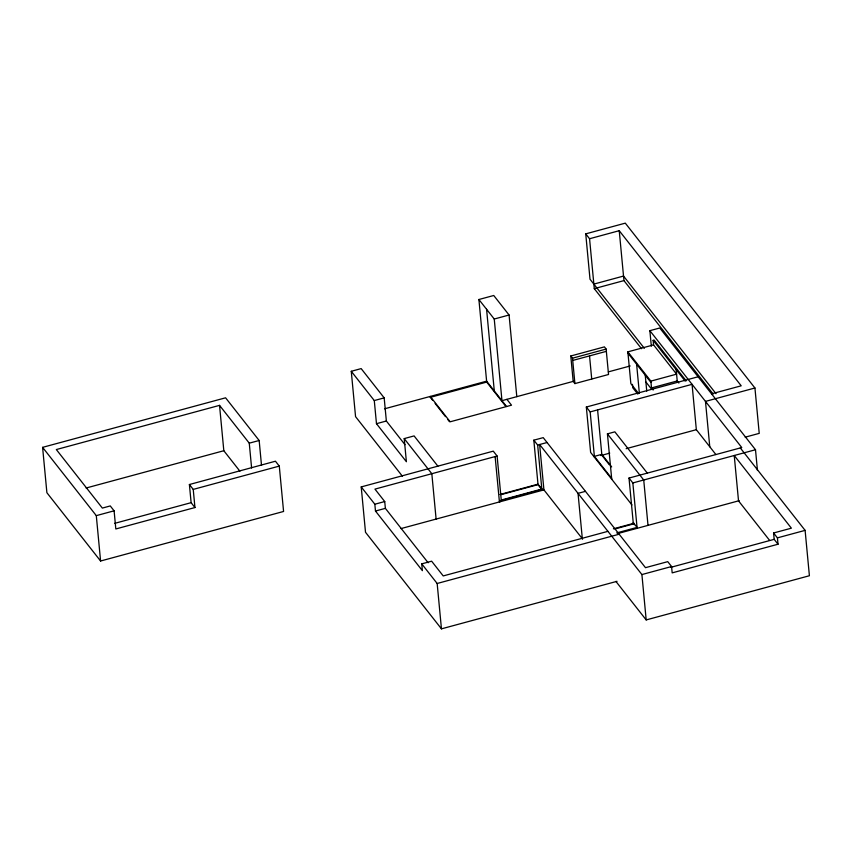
<?xml version="1.0" encoding="UTF-8"?>
<svg xmlns="http://www.w3.org/2000/svg" width="852" height="852" viewBox="0 0 852 852"><rect width="100%" height="100%" fill="white"/><g stroke="black" fill="none" stroke-linecap="round" stroke-linejoin="round"><path stroke-width="1.28" d="M644.346 348.308L590.01 279.222L585.729 233.863L625.293 223.149L754.936 388.001L759.228 433.37L745.191 437.172M585.729 233.863L589.563 238.741L619.234 230.7L741.208 385.807L711.537 393.837M505.854 406.425L486.705 382.079L478.899 299.51L493.745 295.495L509.081 315.006L516.802 396.659M593.855 284.099L623.526 276.069L716.031 393.699M589.563 238.741L594.281 288.636L623.952 280.606L713.188 394.071M478.899 299.51L494.245 319.021L509.081 315.006M251.606 468.014L249.263 443.168L219.539 405.371L56.328 449.558L102.357 508.09L110.27 505.939L114.104 510.817L115.819 528.964L194.948 507.547L191.114 502.669L189.4 484.522L275.452 461.22L279.286 466.097L283.578 511.466L100.589 561.01L46.892 492.722L42.6 447.353L225.588 397.809L259.157 440.495L261.5 465.33M402.41 476.225L355.561 416.649L351.269 371.291L361.163 368.607L384.177 397.873L386.361 421.016L404.966 444.659M351.269 371.291L374.284 400.557L384.177 397.873M651.333 346.221L649.863 330.672L659.757 327.999L755.5 449.739L757.46 470.474M249.263 443.168L259.157 440.495M570.787 355.987L604.409 346.881L606.134 349.075L608.541 374.486L574.908 383.592L573.183 381.398L570.787 355.987L572.512 358.181L574.908 383.592M86.116 488.015L223.82 450.729L239.891 471.167M384.508 408.822L486.62 381.174L506.567 406.532M572.512 358.181L606.134 349.075M506.908 399.343L511.509 405.19L450.186 421.793L430.239 396.436L430.324 397.341L486.705 382.079M572.725 360.449L606.358 351.343M653.569 344.89L627.849 351.855L650.864 381.121L676.584 374.156L653.569 344.89L653.143 340.353L654.123 340.086L686.179 380.844M374.284 400.557L376.477 423.689L386.361 421.016M573.684 381.259L501.966 400.674L494.245 319.021M608.36 371.877L630.192 365.966M42.6 447.353L96.297 515.641L114.104 510.817M189.4 484.522L193.234 489.399L279.286 466.097M376.477 423.689L406.393 461.731L404.21 438.599L414.093 435.915L437.875 466.161M114.541 523.394L191.114 502.669M678.874 383.049L677.223 380.961L651.503 387.926L653.154 390.014M631.95 504.948L590.628 452.401L586.336 407.032L698.107 376.765M586.336 407.032L590.17 411.91L692.058 384.327L696.34 429.685L715.904 454.563M617.05 581.309L441.453 628.851L365.508 532.276L361.216 486.918L493.265 451.155L497.11 456.033L501.391 501.402M541.095 488.537L538.027 484.639L533.821 440.175L543.225 437.64L645.486 567.677L667.744 561.649L671.578 566.527L672.175 572.874L778.014 544.226L777.418 537.868L773.584 532.99L791.38 528.176L734.232 455.5L738.524 500.869L769.548 540.317M497.11 456.033L374.944 489.112L384.731 501.551L385.37 508.356L428.162 562.767M533.821 440.175L537.665 445.053L547.059 442.518M754.936 388.001L705.477 401.398L709.769 446.757M611.725 479.218L607.433 433.86L614.856 431.847L647.307 473.116M361.216 486.918L374.837 504.224L384.731 501.551M374.837 504.224L375.476 511.03L385.37 508.356M600.83 455.554L609.744 453.136M626.135 448.695L696.34 429.685M499.964 494.479L537.985 484.181L541.819 489.059L501.264 500.039M501.274 494.586L538.027 484.639M400.972 528.591L543.927 489.889L582.587 539.05M615.091 528.911L634.176 523.746L634.261 524.662L633.302 523.437L629.01 478.068L741.772 447.545L649.863 330.672M585.462 491.338L578.039 493.351L582.331 538.72M629.01 478.068L632.844 482.946L755.5 449.739M375.476 511.03L422.379 570.67L421.74 563.864L431.634 561.191L443.221 575.931L607.913 531.339M613.419 528.826L633.92 523.266M616.699 532.915L637.051 527.409L633.217 522.532M618.062 533.48L739.227 500.678M421.74 563.864L437.161 583.482L619.17 534.204M543.927 489.889L539.635 444.52L641.907 574.557L671.578 566.527M777.418 537.868L805.108 530.37L809.4 575.739L646.189 619.926L615.9 581.405M670.897 567.304L774.18 539.348L778.014 544.226M740.292 447.939L805.108 530.37M653.143 340.353L685.2 381.11M594.281 288.636L641.513 348.702M627.977 353.218L650.992 382.484M645.88 381.973L651.642 389.279L650.864 381.121M638.702 393.592L630.853 383.613L627.849 351.855M637.701 394.018L632.77 387.745L632.44 384.348M607.433 433.86L643.729 480.006L648.01 525.375M611.661 466.896L601.8 454.361L594.376 456.363L611.64 478.313M609.276 464.67L601.885 455.266L597.593 409.897M430.324 397.341L432.72 400.387M435.116 403.433L445.489 416.617M447.875 419.663L449.473 421.687M404.21 438.599L431.826 473.712L436.107 519.081M773.584 532.99L774.18 539.348M676.158 369.619L677.223 380.961M645.241 375.168L646.753 391.143M636.614 364.187L639.362 393.262M619.234 230.7L623.952 280.606M641.907 574.557L646.189 619.926M632.844 482.946L637.136 528.315M589.541 355.902L591.725 379.033M590.17 411.91L594.462 457.279M542.937 490.156L542.852 489.25L500.316 500.763L500.401 501.668M537.665 445.053L541.947 490.422M486.577 309.265L494.298 390.919M495.129 456.576L499.421 501.945M437.161 583.482L441.453 628.851M219.539 405.371L223.82 450.729M193.234 489.399L194.948 507.547M96.297 515.641L100.589 561.01"/></g></svg>
